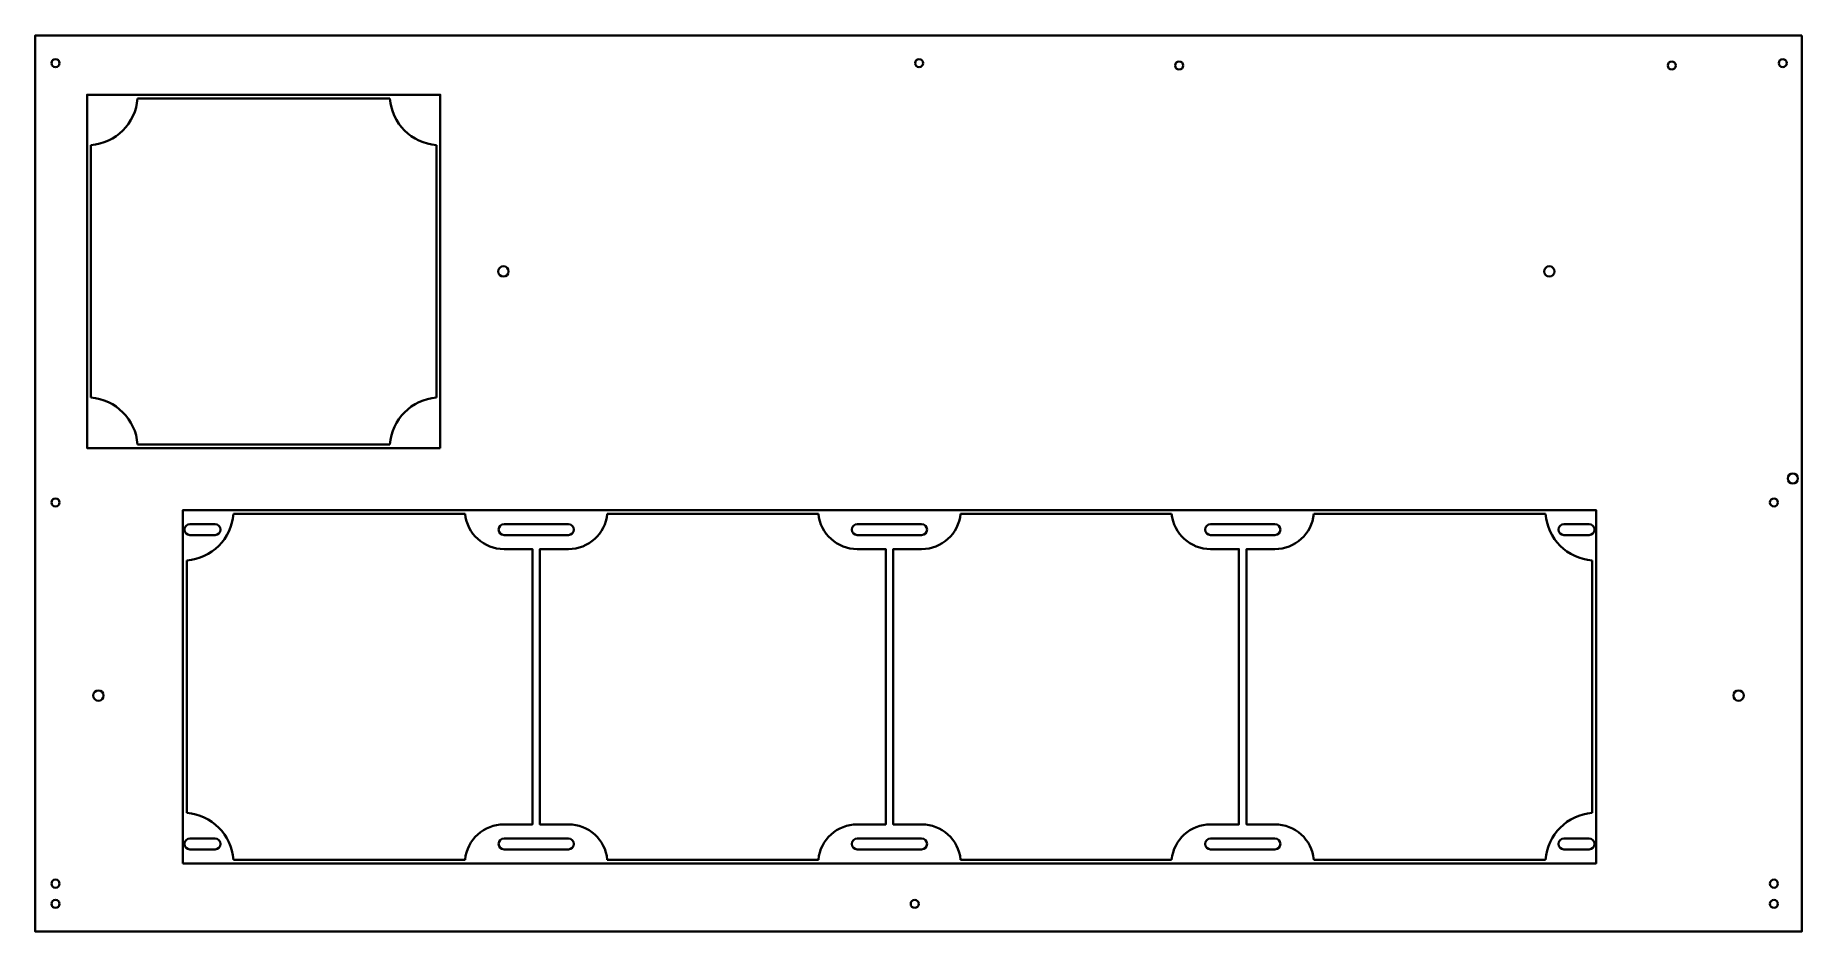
# Model space of a CAD drawing. Extents: x 0 to 700, y -4 to 351.
import ezdxf

# ---------------------------------------------------------------- set-up
doc = ezdxf.new("R2010")
doc.units = 0
doc.layers.add('s005-#def-solid-edge', color=7, linetype='CONTINUOUS')

msp = doc.modelspace()

# ---------------------------------------------------------------- linework, layer by layer
at = {"layer": 's005-#def-solid-edge', "color": 7, "linetype": 'CONTINUOUS', "lineweight": 40, "true_color": 0x000000}
for p, q in [((71.25, 157.4), (61.25, 157.4)), ((211.25, 157.4), (185.75, 157.4)), ((351.25, 157.4), (325.75, 157.4)), ((491.25, 157.4), (465.75, 157.4)), ((615.75, 157.4), (605.75, 157.4)), ((61.25, 153.1), (71.25, 153.1)), ((185.75, 153.1), (211.25, 153.1)), ((325.75, 153.1), (351.25, 153.1)), ((465.75, 153.1), (491.25, 153.1)), ((605.75, 153.1), (615.75, 153.1)), ((60, 143), (60, 43)), ((617, 43), (617, 143)), ((71.25, 32.9), (61.25, 32.9)), ((61.25, 28.6), (71.25, 28.6)), ((211.25, 32.9), (185.75, 32.9)), ((185.75, 28.6), (211.25, 28.6)), ((351.25, 32.9), (325.75, 32.9)), ((325.75, 28.6), (351.25, 28.6)), ((491.25, 32.9), (465.75, 32.9)), ((465.75, 28.6), (491.25, 28.6)), ((615.75, 32.9), (605.75, 32.9)), ((605.75, 28.6), (615.75, 28.6))]:
    msp.add_line(p, q, dxfattribs=at)
for points in [[(700, 351), (0, 351), (0, 347), (0, 0), (0, -4), (700, -4), (700, 0), (700, 347), (700, 351)], [(160.5, 187.5), (20.5, 187.5), (20.5, 327.5), (160.5, 327.5), (160.5, 187.5)], [(140.5, 326), (90.5, 326), (40.5, 326)], [(22, 307.5), (22, 257.5), (22, 207.5)], [(159, 207.5), (159, 257.5), (159, 307.5)], [(40.5, 189), (90.5, 189), (140.5, 189)], [(58.5, 23), (58.5, 163), (618.5, 163), (618.5, 23), (58.5, 23)], [(170.32, 161.5), (128.5, 161.5), (78.5, 161.5)], [(310.32, 161.5), (268.5, 161.5), (226.68, 161.5)], [(450.32, 161.5), (408.5, 161.5), (366.68, 161.5)], [(598.5, 161.5), (548.5, 161.5), (506.68, 161.5)], [(185.75, 38.5), (197, 38.5), (197, 93), (197, 147.5), (185.75, 147.5)], [(211.25, 147.5), (200, 147.5), (200, 93), (200, 38.5), (211.25, 38.5)], [(325.75, 38.5), (337, 38.5), (337, 93), (337, 147.5), (325.75, 147.5)], [(351.25, 147.5), (340, 147.5), (340, 93), (340, 38.5), (351.25, 38.5)], [(465.75, 38.5), (477, 38.5), (477, 93), (477, 147.5), (465.75, 147.5)], [(491.25, 147.5), (480, 147.5), (480, 93), (480, 38.5), (491.25, 38.5)], [(78.5, 24.5), (128.5, 24.5), (170.32, 24.5)], [(226.68, 24.5), (268.5, 24.5), (310.32, 24.5)], [(366.68, 24.5), (408.5, 24.5), (450.32, 24.5)], [(506.68, 24.5), (548.5, 24.5), (598.5, 24.5)]]:
    msp.add_lwpolyline(points, dxfattribs=at)
for centre, radius, start, end in [((8, 340), 1.6, 90, 180), ((8, 340), 1.6, 180, -90), ((8, 340), 1.6, 0, 90), ((8, 340), 1.6, -90, 0), ((350.25, 340), 1.6, 90, 180), ((350.25, 340), 1.6, 180, -90), ((350.25, 340), 1.6, 0, 90), ((350.25, 340), 1.6, -90, 0), ((453.3, 339.05), 1.6, 90, 180), ((453.3, 339.05), 1.6, -180, -90), ((453.3, 339.05), 1.6, 0, 90), ((453.3, 339.05), 1.6, -90, 0), ((648.5, 339.05), 1.6, 90, 180), ((648.5, 339.05), 1.6, 180, -90), ((648.5, 339.05), 1.6, 0, 90), ((648.5, 339.05), 1.6, -90, 0), ((692.5, 340), 1.6, 90, 180), ((692.5, 340), 1.6, 180, -90), ((692.5, 340), 1.6, 0, 90), ((692.5, 340), 1.6, -90, 0), ((20.5, 327.5), 20.06, -85.71085, -4.28915), ((160.5, 327.5), 20.06, -175.71085, -94.28915), ((185.5, 257.5), 2.05, 90, -180), ((185.5, 257.5), 2.05, 0, 90), ((600, 257.5), 2.05, 90, 180), ((600, 257.5), 2.05, 0, 90), ((185.5, 257.5), 2.05, -180, -90), ((185.5, 257.5), 2.05, -90, 0), ((600, 257.5), 2.05, -180, -90), ((600, 257.5), 2.05, -90, 0), ((20.5, 187.5), 20.06, 4.28915, 85.71085), ((160.5, 187.5), 20.06, 94.28915, 175.71085), ((696.5, 175.5), 2, 90, 180), ((696.5, 175.5), 2, -180, -90), ((696.5, 175.5), 2, 0, 90), ((696.5, 175.5), 2, -90, 0), ((8, 166), 1.6, 90, 180), ((8, 166), 1.6, 180, -90), ((8, 166), 1.6, 0, 90), ((8, 166), 1.6, -90, 0), ((58.5, 163), 20.06, -85.71085, -4.28915), ((185.75, 163), 15.5, -174.44656, -90), ((211.25, 163), 15.5, -90, -5.55344), ((325.75, 163), 15.5, -174.44656, -90), ((351.25, 163), 15.5, -90, -5.55344), ((465.75, 163), 15.5, -174.44656, -90), ((491.25, 163), 15.5, -90, -5.55344), ((618.5, 163), 20.06, -175.71085, -94.28915), ((689, 166), 1.6, 90, 180), ((689, 166), 1.6, 180, -90), ((689, 166), 1.6, 0, 90), ((689, 166), 1.6, -90, 0), ((61.25, 155.25), 2.15, 90, 180), ((61.25, 155.25), 2.15, 180, -90), ((71.25, 155.25), 2.15, 0, 90), ((71.25, 155.25), 2.15, -90, 0), ((185.75, 155.25), 2.15, 90, -180), ((185.75, 155.25), 2.15, -180, -90), ((211.25, 155.25), 2.15, 0, 90), ((211.25, 155.25), 2.15, -90, 0), ((325.75, 155.25), 2.15, 90, 180), ((325.75, 155.25), 2.15, -180, -90), ((351.25, 155.25), 2.15, 0, 90), ((351.25, 155.25), 2.15, -90, 0), ((465.75, 155.25), 2.15, 90, -180), ((465.75, 155.25), 2.15, -180, -90), ((491.25, 155.25), 2.15, 0, 90), ((491.25, 155.25), 2.15, -90, 0), ((605.75, 155.25), 2.15, 90, 180), ((605.75, 155.25), 2.15, 180, -90), ((615.75, 155.25), 2.15, 0, 90), ((615.75, 155.25), 2.15, -90, 0), ((25, 89.5), 2.05, 90, 180), ((25, 89.5), 2.05, 0, 90), ((675, 89.5), 2.05, 90, 180), ((675, 89.5), 2.05, 0, 90), ((25, 89.5), 2.05, -180, -90), ((25, 89.5), 2.05, -90, 0), ((675, 89.5), 2.05, -180, -90), ((675, 89.5), 2.05, -90, 0), ((58.5, 23), 20.06, 4.28915, 85.71085), ((618.5, 23), 20.06, 94.28915, 175.71085), ((185.75, 23), 15.5, 90, 174.44656), ((211.25, 23), 15.5, 5.55344, 90), ((325.75, 23), 15.5, 90, 174.44656), ((351.25, 23), 15.5, 5.55344, 90), ((465.75, 23), 15.5, 90, 174.44656), ((491.25, 23), 15.5, 5.55344, 90), ((61.25, 30.75), 2.15, 90, 180), ((61.25, 30.75), 2.15, -180, -90), ((71.25, 30.75), 2.15, 0, 90), ((71.25, 30.75), 2.15, -90, 0), ((185.75, 30.75), 2.15, 90, 180), ((185.75, 30.75), 2.15, -180, -90), ((211.25, 30.75), 2.15, 0, 90), ((211.25, 30.75), 2.15, -90, 0), ((325.75, 30.75), 2.15, 90, 180), ((325.75, 30.75), 2.15, -180, -90), ((351.25, 30.75), 2.15, 0, 90), ((351.25, 30.75), 2.15, -90, 0), ((465.75, 30.75), 2.15, 90, -180), ((465.75, 30.75), 2.15, -180, -90), ((491.25, 30.75), 2.15, 0, 90), ((491.25, 30.75), 2.15, -90, 0), ((605.75, 30.75), 2.15, 90, 180), ((605.75, 30.75), 2.15, 180, -90), ((615.75, 30.75), 2.15, 0, 90), ((615.75, 30.75), 2.15, -90, 0), ((8, 15), 1.6, 90, 180), ((8, 15), 1.6, 180, -90), ((8, 15), 1.6, 0, 90), ((8, 15), 1.6, -90, 0), ((689, 15), 1.6, 90, 180), ((689, 15), 1.6, 180, -90), ((689, 15), 1.6, 0, 90), ((689, 15), 1.6, -90, 0), ((8, 7), 1.6, 90, 180), ((8, 7), 1.6, 180, -90), ((8, 7), 1.6, 0, 90), ((348.5, 7), 1.6, 90, 180), ((348.5, 7), 1.6, 0, 90), ((689, 7), 1.6, 90, 180), ((689, 7), 1.6, 180, -90), ((689, 7), 1.6, 0, 90), ((8, 7), 1.6, -90, 0), ((348.5, 7), 1.6, 180, -90), ((348.5, 7), 1.6, -90, 0), ((689, 7), 1.6, -90, 0)]:
    msp.add_arc(centre, radius, start, end, dxfattribs=at)

doc.saveas('drawing.dxf')
